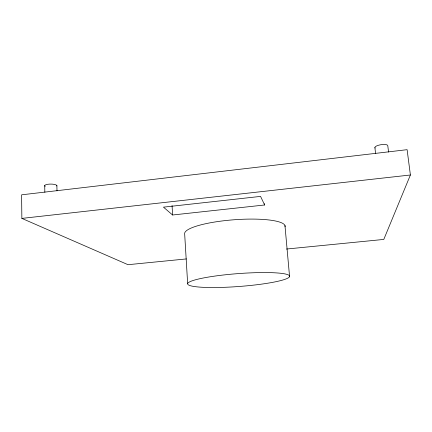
<?xml version="1.0" encoding="UTF-8"?>
<svg xmlns="http://www.w3.org/2000/svg" width="432" height="432" viewBox="0 0 432 432"><rect width="100%" height="100%" fill="white"/><g stroke="black" fill="none" stroke-linecap="round" stroke-linejoin="round"><path stroke-width="0.65" d="M186.424 258.925L128.018 264.697L21.865 218.398L21.6 194.821L407.106 149.677L410.4 174.992L383.789 239.425L286.448 249.043M21.865 218.398L410.4 174.992M264.632 204.984L260.561 196.398L163.463 207.149L172.595 214.996L264.632 204.984L264.519 203.672M388.568 152.069L387.779 145.692A6.518 1.933 -8.7 0 0 380.354 144.812A6.518 1.933 -8.7 0 0 375.149 148.03M374.879 147.566L375.57 153.284M284.958 225.52L289.575 276.61A51.143 6.453 -4.3 0 1 210.919 287.528A51.143 6.453 -4.3 0 1 215.444 275.999A51.143 6.453 -4.3 0 1 289.575 276.61M187.655 283.689L184.637 233.431A50.382 10.233 -4.3 0 1 236.38 219.602A50.382 10.233 -4.3 0 1 285.077 226.805M172.06 205.573L172.595 214.996M56.884 185.549L56.997 190.901M44.717 185.522L44.842 192.245M45.198 186.376A6.129 1.658 0.3 0 1 49.928 184.091A6.129 1.658 0.3 0 1 56.889 185.981"/></g></svg>
